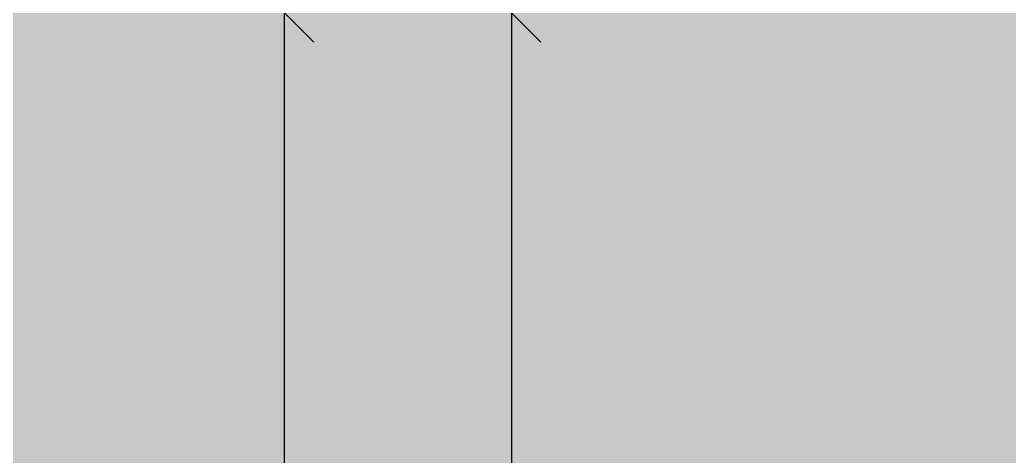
# Model space of a CAD drawing. Header units: metres. Extents: x -220 to 294, y -29 to 18.
# Drawn here: x -3.648 to -2.215, y -8.443 to -7.81 of the extents above; entities that cross this region are included whole.
import ezdxf

# ---------------------------------------------------------------- set-up
doc = ezdxf.new("R2010")
doc.units = ezdxf.units.M
doc.header["$MEASUREMENT"] = 0
doc.layers.add('Olculendirme', color=7, linetype='Continuous')
doc.layers.add('Tarama', color=7, linetype='Continuous')

msp = doc.modelspace()

# ---------------------------------------------------------------- hatches: boundary and pattern name
at = {"layer": 'Tarama', "linetype": 'Continuous', "lineweight": -3}
h = msp.add_hatch(dxfattribs=at)
h.set_pattern_fill('ANSI33', color=58, scale=0.4, style=0)
h.paths.add_polyline_path([(-5.683, -7.8), (-5.683, -8.5), (1.867, -8.5), (1.867, -10), (4.567, -10), (4.567, -8.5), (8.9658, -8.5), (8.9658, -8.2), (13.217, -8.2), (13.4194, -8.2), (13.4194, -7.8), (4.297, -7.8), (4.317, -9.3), (2.117, -9.3), (2.117, -7.8)])

# ---------------------------------------------------------------- linework, layer by layer
at = {"layer": 'Olculendirme', "color": 47, "linetype": 'Continuous', "lineweight": -3}
for points in [[(-3.2643, -8.83), (-3.2643, 12.58)], [(-2.9354, -7.88), (-2.9354, 12.58)], [(-2.9354, -8.83), (-2.9354, -7.72)]]:
    msp.add_lwpolyline(points, dxfattribs=at)
at = {"layer": 'Olculendirme', "color": 59, "linetype": 'Continuous', "lineweight": -3}
for points in [[(-3.3068, -7.7576), (-3.2219, -7.8424)], [(-2.9779, -7.7576), (-2.893, -7.8424)], [(-2.9779, -7.7576), (-2.893, -7.8424)]]:
    msp.add_lwpolyline(points, dxfattribs=at)

doc.saveas('drawing.dxf')
